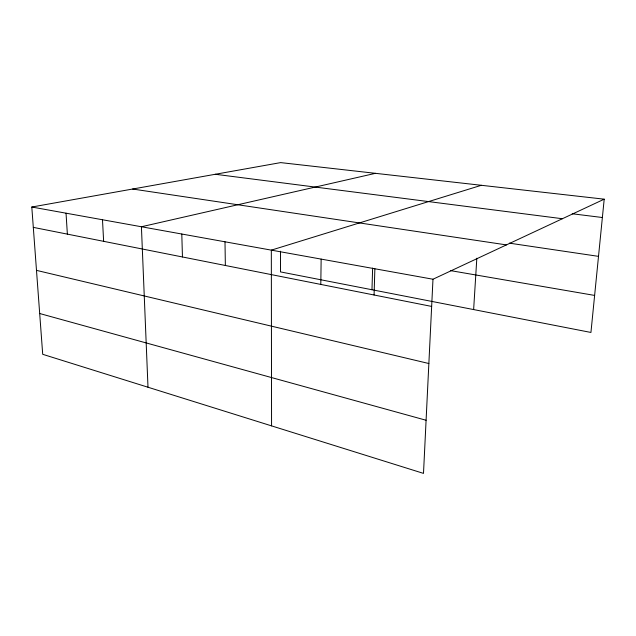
<?xml version="1.0" encoding="UTF-8"?>
<svg xmlns="http://www.w3.org/2000/svg" width="636" height="636" viewBox="0 0 636 636"><rect width="100%" height="100%" fill="white"/><g stroke="black" fill="none" stroke-linecap="round" stroke-linejoin="round"><path stroke-width="0.95" d="M280.516 251.212L280.484 271.898L590.939 332.453L604.2 199.179L280.651 162.609L31.8 207.026L42.707 354.308L423.497 473.391L432.981 279.228L604.2 199.179M320.798 284.427L321.148 259.106M371.973 289.746L372.624 268.09M374.071 295.001L374.874 268.774M473.637 309.573L476.825 258.224M481.349 185.291L271.326 250.139L271.564 425.874M375.463 173.326L141.415 226.758L147.997 387.237M572.217 213.768L602.379 217.512M215.294 174.272L562.391 218.728M509.349 243.151L598.508 256.356M132.622 189.027L506.415 244.9M450.566 270.626L594.62 295.422M31.8 207.026L432.981 279.228M33.303 227.37L431.653 306.425M36.49 270.372L428.863 363.522M39.686 313.516L426.088 420.253M66.033 213.187L67.368 234.127M102.491 219.754L103.636 241.322M181.793 234.024L182.453 256.968M224.993 241.799L225.359 265.482"/></g></svg>
